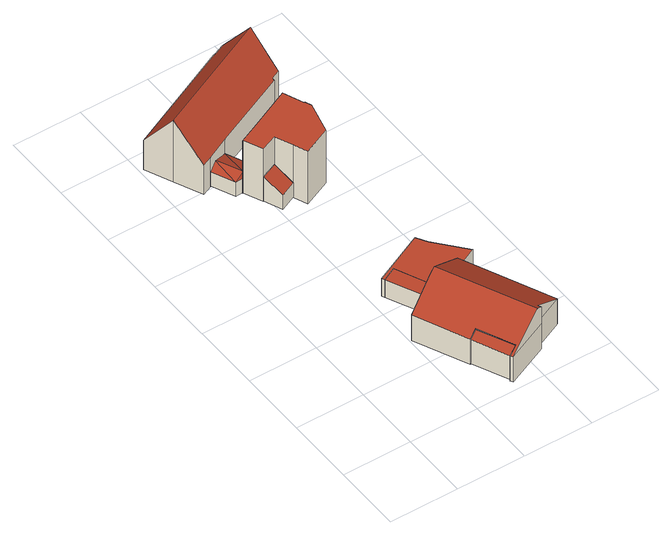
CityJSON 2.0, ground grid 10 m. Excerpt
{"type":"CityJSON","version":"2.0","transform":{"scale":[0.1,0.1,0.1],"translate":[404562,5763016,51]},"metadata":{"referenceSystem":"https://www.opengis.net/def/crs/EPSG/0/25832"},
"CityObjects":{
"building1":{"type":"Building","attributes":{"Gemeindeschluessel":"05515000","Geometrietyp2DReferenz":"3000","function":"51009_1610","roofType":"2100","measuredHeight":4.81},"geometry":[{"type":"Solid","lod":"2","boundaries":[[[[0,1,2,3]],[[4,5,1,0]],[[6,7,5,4]],[[3,2,7,6]],[[4,0,3,6]],[[1,5,7,2]]]],"semantics":{"surfaces":[{"type":"WallSurface"},{"type":"RoofSurface"},{"type":"GroundSurface"}],"values":[[0,0,0,0,1,2]]}}]},
"building2":{"type":"Building","attributes":{"Gemeindeschluessel":"05515000","Geometrietyp2DReferenz":"3000","function":"51009_1610","roofType":"1000","measuredHeight":2.93},"geometry":[{"type":"Solid","lod":"2","boundaries":[[[[8,9,10,11]],[[12,13,9,8]],[[14,15,13,12]],[[11,10,15,14]],[[12,8,11,14]],[[9,13,15,10]]]],"semantics":{"surfaces":[{"type":"WallSurface"},{"type":"RoofSurface"},{"type":"GroundSurface"}],"values":[[0,0,0,0,1,2]]}}]},
"building3":{"type":"Building","attributes":{"Gemeindeschluessel":"05515000","Geometrietyp2DReferenz":"3000","function":"31001_1000","roofType":"5000","measuredHeight":7.79},"address":[{"country":"Germany","locality":"Münster","thoroughfareNumber":"64","thoroughfareName":"Am Max-Klemens-Kanal"}],"geometry":[{"type":"Solid","lod":"2","boundaries":[[[[16,17,18,19]],[[20,21,17,16]],[[22,23,21,20]],[[24,25,23,22]],[[6,26,25,24]],[[27,28,26,6]],[[29,30,28,27]],[[3,31,30,29]],[[32,33,31,3]],[[34,35,33,32]],[[36,37,35,34]],[[38,39,37,36]],[[19,18,39,38]],[[19,38,40,41,42,43,44,16]],[[32,3,45,46,6,24,42,41,47]],[[46,27,6]],[[46,45,29,27]],[[45,3,29]],[[47,41,40,36,34]],[[47,34,32]],[[40,38,36]],[[44,43,22,20]],[[44,20,16]],[[43,42,24,22]],[[17,21,23,25,26,28,30,31,33,35,37,39,18]]]],"semantics":{"surfaces":[{"type":"WallSurface"},{"type":"RoofSurface"},{"type":"GroundSurface"}],"values":[[0,0,0,0,0,0,0,0,0,0,0,0,0,1,1,0,0,0,0,0,0,0,0,0,2]]}}]},
"building4":{"type":"Building","attributes":{"Gemeindeschluessel":"05515000","Geometrietyp2DReferenz":"3000","function":"31001_2460","roofType":"5000","measuredHeight":3.33},"geometry":[{"type":"Solid","lod":"2","boundaries":[[[[48,49,50,51]],[[52,53,49,48]],[[54,55,53,52]],[[56,57,55,54]],[[58,59,57,56]],[[51,50,59,58]],[[60,52,48]],[[48,61,60]],[[58,54,60]],[[58,60,61]],[[61,51,58]],[[54,58,56]],[[52,60,54]],[[51,61,48]],[[49,53,55,57,59,50]]]],"semantics":{"surfaces":[{"type":"WallSurface"},{"type":"RoofSurface"},{"type":"GroundSurface"}],"values":[[0,0,0,0,0,0,1,1,1,1,1,1,0,0,2]]}}]},
"building5":{"type":"Building","attributes":{"Gemeindeschluessel":"05515000","Geometrietyp2DReferenz":"3000","function":"31001_2460","roofType":"1000","measuredHeight":3.02},"geometry":[{"type":"Solid","lod":"2","boundaries":[[[[8,9,13,12]],[[11,10,9,8]],[[62,63,10,11]],[[64,65,63,62]],[[66,67,65,64]],[[68,69,67,66]],[[70,71,69,68]],[[72,73,71,70]],[[12,13,73,72]],[[70,68,66,64,62,11,8,12,72]],[[9,10,63,65,67,69,71,73,13]]]],"semantics":{"surfaces":[{"type":"WallSurface"},{"type":"RoofSurface"},{"type":"GroundSurface"}],"values":[[0,0,0,0,0,0,0,0,0,1,2]]}}]},
"building6":{"type":"Building","attributes":{"Gemeindeschluessel":"05515000","Geometrietyp2DReferenz":"3000","function":"51009_1610","roofType":"2100","measuredHeight":4.2},"geometry":[{"type":"Solid","lod":"2","boundaries":[[[[74,75,76,77]],[[78,79,75,74]],[[80,81,79,78]],[[77,76,81,80]],[[78,74,77,80]],[[75,79,81,76]]]],"semantics":{"surfaces":[{"type":"WallSurface"},{"type":"RoofSurface"},{"type":"GroundSurface"}],"values":[[0,0,0,0,1,2]]}}]},
"building7":{"type":"Building","attributes":{"Gemeindeschluessel":"05515000","Geometrietyp2DReferenz":"3000","function":"31001_1000","roofType":"9999","measuredHeight":9},"geometry":[{"type":"Solid","lod":"2","boundaries":[[[[82,83,84,85,86,87,88,89,90,91,92,93]],[[91,94,95,92]],[[90,96,94,91]],[[89,97,96,90]],[[88,98,97,89]],[[87,99,98,88]],[[86,100,99,87]],[[85,101,100,86]],[[84,102,101,85]],[[83,103,102,84]],[[82,104,103,83]],[[93,105,104,82]],[[92,95,105,93]],[[94,96,97,98,99,100,101,102,103,104,105,95]]]],"semantics":{"surfaces":[{"type":"RoofSurface"},{"type":"WallSurface"},{"type":"GroundSurface"}],"values":[[0,1,1,1,1,1,1,1,1,1,1,1,1,2]]}}]},
"building8":{"type":"Building","attributes":{"Gemeindeschluessel":"05515000","Geometrietyp2DReferenz":"3000","function":"31001_1000"},"address":[{"country":"Germany","locality":"Münster","thoroughfareNumber":"68","thoroughfareName":"Am Max-Klemens-Kanal"}],"children":["building8-1","building8-2"]},
"building8-1":{"type":"BuildingPart","attributes":{"roofType":"2100","measuredHeight":3.84},"parents":["building8"],"geometry":[{"type":"Solid","lod":"2","boundaries":[[[[106,107,108,109]],[[110,111,112,113]],[[109,108,111,110]],[[113,114,106,109,110]],[[107,115,112,111,108]],[[112,115,114,113]],[[115,107,106,114]]]],"semantics":{"surfaces":[{"type":"WallSurface"},{"type":"RoofSurface"},{"type":"GroundSurface"},{"type":"ClosureSurface"}],"values":[[0,0,0,1,2,3,3]]}}]},
"building8-2":{"type":"BuildingPart","attributes":{"roofType":"3100","measuredHeight":10.66},"parents":["building8"],"geometry":[{"type":"Solid","lod":"2","boundaries":[[[[116,117,118,119]],[[120,121,117,116]],[[122,123,121,120]],[[124,125,123,122]],[[126,127,125,124]],[[128,129,127,126]],[[130,131,129,128]],[[132,133,131,130]],[[134,113,112,133,132]],[[135,136,107,106,137]],[[119,118,136,135]],[[134,132,130,128,126,138]],[[124,122,120,116,119,135,137,138,126]],[[117,121,123,125,127,129,131,133,112,115,107,136,118]],[[113,134,138,114]],[[112,113,114,115]],[[106,114,138,137]],[[107,115,114,106]]]],"semantics":{"surfaces":[{"type":"WallSurface"},{"type":"RoofSurface"},{"type":"GroundSurface"},{"type":"ClosureSurface"}],"values":[[0,0,0,0,0,0,0,0,0,0,0,1,1,2,0,3,0,3]]}}]}
},
"vertices":[
[145,68,64],[145,68,16],[134,63,16],[134,63,57],[169,17,64],[169,17,16],[157,12,57],[157,12,16],
[135,228,45],[135,228,15],[115,218,15],[115,218,45],[162,169,45],[162,169,15],[142,160,45],[142,160,15],
[261,60,57],[261,60,14],[204,185,14],[204,185,57],[218,40,57],[218,40,14],[220,35,57],[220,35,14],[159,8,57],[159,8,14],[157,12,14],[169,17,57],[169,17,14],[145,68,57],[145,68,14],[134,63,14],[99,139,57],[99,139,14],[142,160,57],[142,160,14],[162,169,57],[162,169,14],[202,188,57],[202,188,14],[162,169,84],[150,163,92],[211,31,92],[220,35,86],[218,40,86],[145,68,65],[169,17,65],[142,160,87],
[88,519,34],[88,519,10],[55,503,10],[55,503,34],[105,482,34],[105,482,10],[80,471,34],[80,471,10],[81,471,34],[81,471,10],[70,470,34],[70,470,10],[83,473,43],[66,509,43],
[113,222,45],[113,222,15],[187,257,45],[187,257,15],[196,242,45],[196,242,15],[233,199,45],[233,199,15],[204,185,45],[204,185,15],[202,188,45],[202,188,15],
[127,429,34],[127,429,10],[116,454,10],[116,454,52],[104,419,34],[104,419,10],[93,444,52],[93,444,10],
[93,444,99],[116,454,99],[127,429,99],[135,410,99],[174,427,99],[185,473,99],[181,482,99],[180,482,99],[168,511,99],[105,482,99],[80,471,99],[81,471,99],[105,482,9],[80,471,9],[168,511,9],[180,482,9],[181,482,9],[185,473,9],[174,427,9],[135,410,9],[127,429,9],[116,454,9],[93,444,9],[81,471,9],
[202,590,46],[202,590,8],[221,600,8],[221,600,37],[194,659,37],[194,659,8],[178,652,8],[178,652,45],[193,614,46],[193,614,8],
[196,568,58],[196,568,8],[195,570,8],[195,570,61],[88,519,58],[88,519,8],[55,503,58],[55,503,8],[41,497,58],[41,497,8],[23,536,114],[23,536,8],[6,575,58],[6,575,8],[161,647,58],[161,647,8],[162,645,61],[162,645,8],[178,652,61],[208,576,61],[208,576,8],[202,590,81],[193,614,114]
]}
